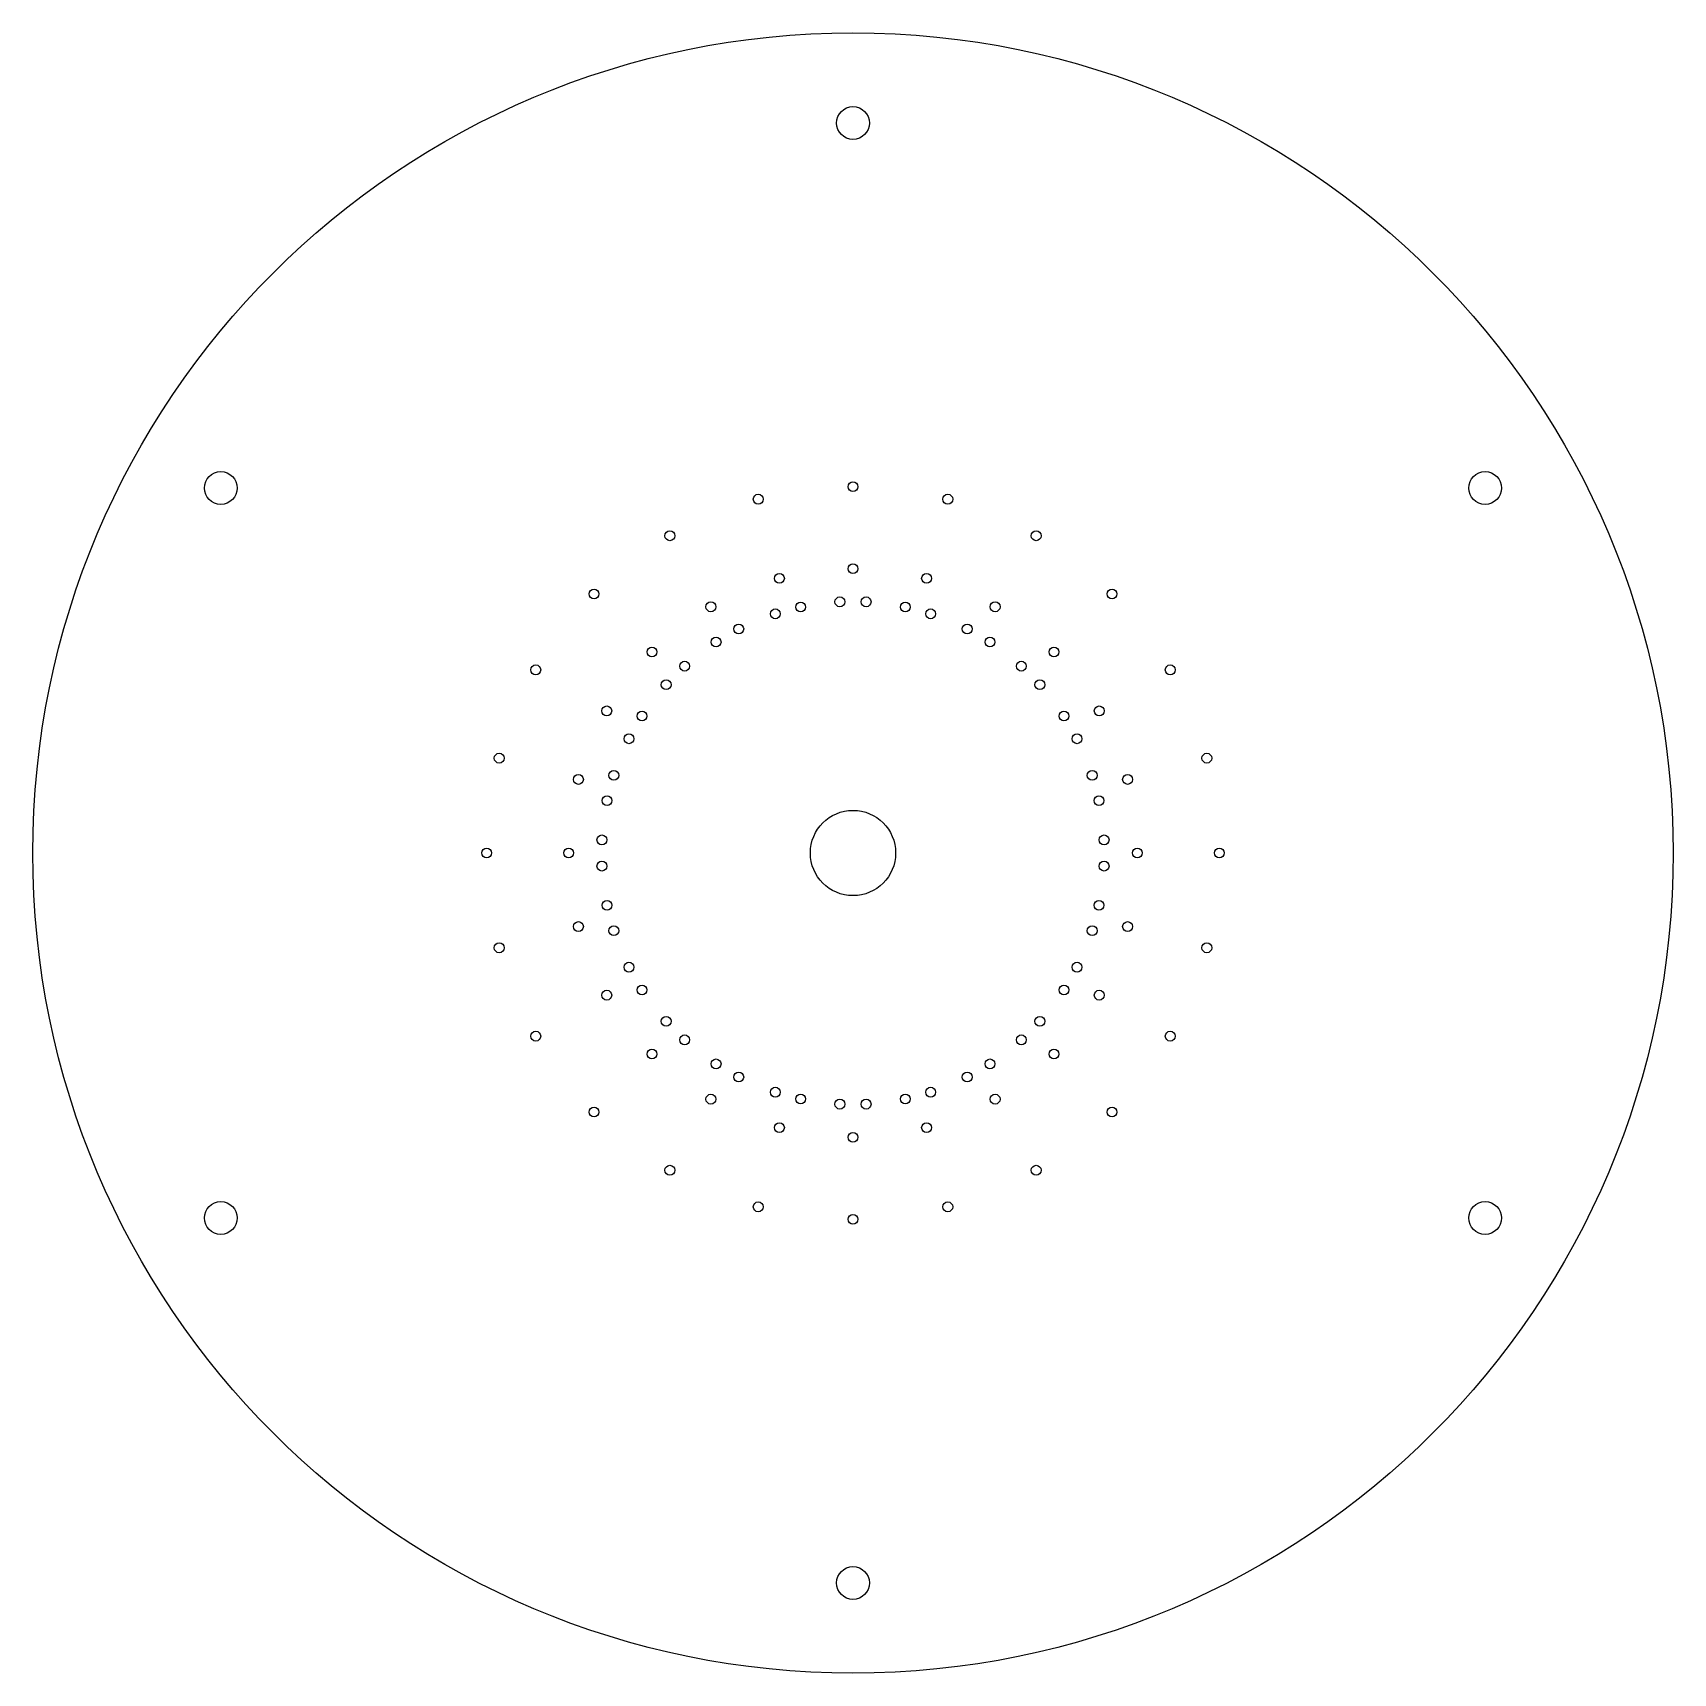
# Model space of a CAD drawing. Header units: millimetres. Extents: x 3 to 503, y 3 to 503.
import ezdxf

# ---------------------------------------------------------------- set-up
doc = ezdxf.new("R2010")
doc.units = ezdxf.units.MM

msp = doc.modelspace()

# ---------------------------------------------------------------- linework, layer by layer
at = {"color": 7, "linetype": 'Continuous', "lineweight": 25}
for centre, radius in [((252.62, 253.22), 250), ((252.62, 475.72), 5), ((59.93, 364.47), 5), ((252.62, 364.87), 1.5), ((445.31, 364.47), 5), ((223.73, 361.06), 1.5), ((281.52, 361.06), 1.5), ((196.8, 349.91), 1.5), ((308.45, 349.91), 1.5), ((252.62, 339.87), 1.5), ((230.2, 336.92), 1.5), ((275.05, 336.92), 1.5), ((173.68, 332.17), 1.5), ((248.62, 329.77), 1.5), ((256.62, 329.77), 1.5), ((331.57, 332.17), 1.5), ((209.3, 328.26), 1.5), ((228.95, 326.12), 1.5), ((236.68, 328.19), 1.5), ((268.57, 328.19), 1.5), ((276.3, 326.12), 1.5), ((295.95, 328.26), 1.5), ((217.81, 321.51), 1.5), ((287.43, 321.51), 1.5), ((191.35, 314.49), 1.5), ((210.89, 317.51), 1.5), ((294.36, 317.51), 1.5), ((313.89, 314.49), 1.5), ((155.93, 309.04), 1.5), ((201.33, 310.17), 1.5), ((303.92, 310.17), 1.5), ((349.32, 309.04), 1.5), ((195.67, 304.52), 1.5), ((309.58, 304.52), 1.5), ((177.58, 296.54), 1.5), ((188.33, 294.96), 1.5), ((316.92, 294.96), 1.5), ((327.67, 296.54), 1.5), ((184.33, 288.03), 1.5), ((320.92, 288.03), 1.5), ((144.78, 282.12), 1.5), ((360.47, 282.12), 1.5), ((168.93, 275.64), 1.5), ((179.72, 276.89), 1.5), ((325.53, 276.89), 1.5), ((336.32, 275.64), 1.5), ((177.65, 269.17), 1.5), ((327.6, 269.17), 1.5), ((252.62, 253.22), 13), ((176.08, 257.22), 1.5), ((329.17, 257.22), 1.5), ((140.97, 253.22), 1.5), ((165.97, 253.22), 1.5), ((176.08, 249.22), 1.5), ((329.17, 249.22), 1.5), ((339.27, 253.22), 1.5), ((364.27, 253.22), 1.5), ((177.65, 237.27), 1.5), ((327.6, 237.27), 1.5), ((168.93, 230.79), 1.5), ((179.72, 229.54), 1.5), ((325.53, 229.54), 1.5), ((336.32, 230.79), 1.5), ((144.78, 224.32), 1.5), ((360.47, 224.32), 1.5), ((184.33, 218.41), 1.5), ((320.92, 218.41), 1.5), ((177.58, 209.89), 1.5), ((188.33, 211.48), 1.5), ((316.92, 211.48), 1.5), ((327.67, 209.89), 1.5), ((195.67, 201.92), 1.5), ((309.58, 201.92), 1.5), ((155.93, 197.39), 1.5), ((201.33, 196.26), 1.5), ((303.92, 196.26), 1.5), ((349.32, 197.39), 1.5), ((191.35, 191.95), 1.5), ((210.89, 188.93), 1.5), ((294.36, 188.93), 1.5), ((313.89, 191.95), 1.5), ((217.81, 184.93), 1.5), ((287.43, 184.93), 1.5), ((228.95, 180.31), 1.5), ((276.3, 180.31), 1.5), ((173.68, 174.27), 1.5), ((209.3, 178.18), 1.5), ((236.68, 178.24), 1.5), ((248.62, 176.67), 1.5), ((256.62, 176.67), 1.5), ((268.57, 178.24), 1.5), ((295.95, 178.18), 1.5), ((331.57, 174.27), 1.5), ((230.2, 169.52), 1.5), ((275.05, 169.52), 1.5), ((252.62, 166.57), 1.5), ((196.8, 156.53), 1.5), ((308.45, 156.53), 1.5), ((59.93, 141.97), 5), ((223.73, 145.37), 1.5), ((281.52, 145.37), 1.5), ((445.31, 141.97), 5), ((252.62, 141.57), 1.5), ((252.62, 30.72), 5)]:
    msp.add_circle(centre, radius, dxfattribs=at)

doc.saveas('drawing.dxf')
